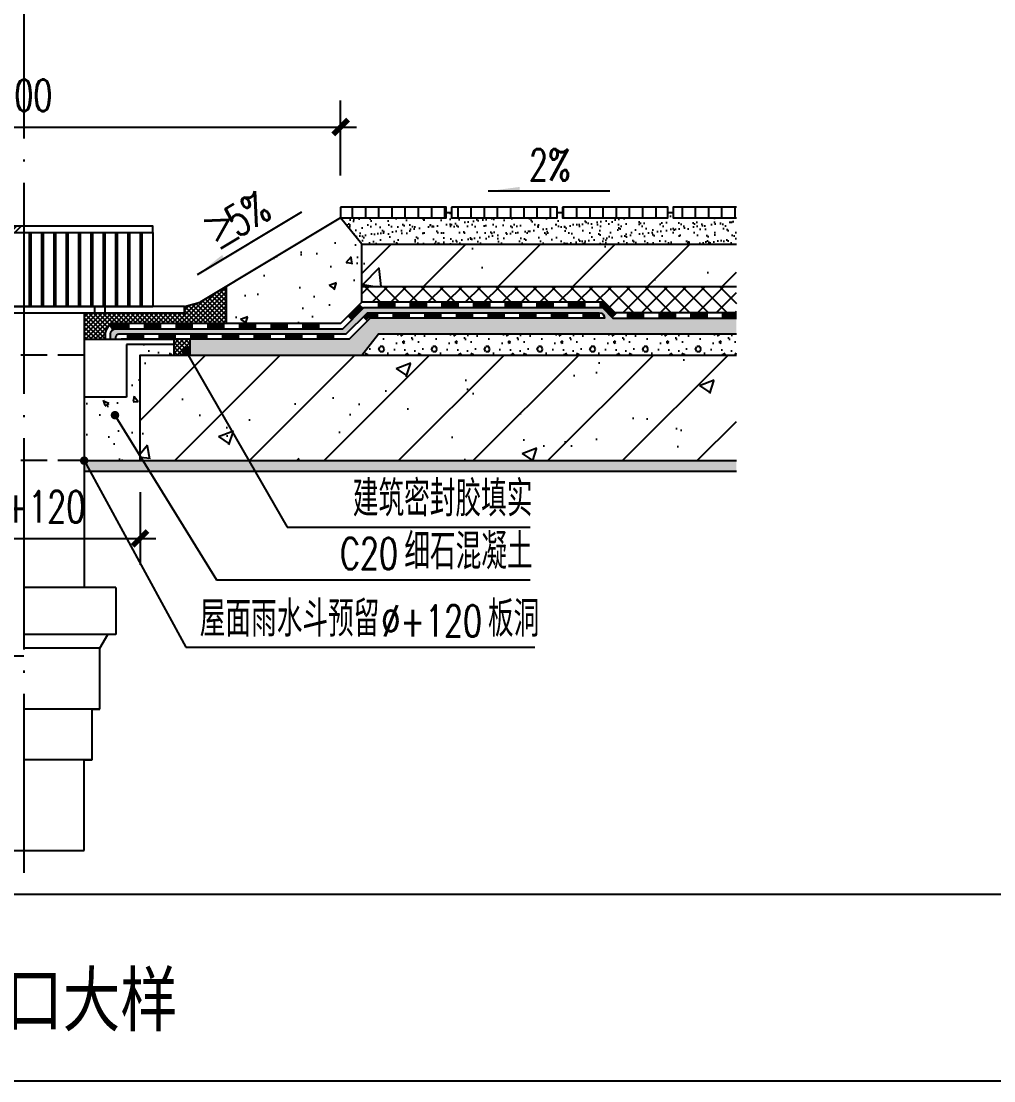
# Model space of a CAD drawing. Extents: x 2265485 to 2764500, y -717688 to -411246.
# Drawn here: x 2715354 to 2717196, y -679739 to -677732 of the extents above; entities that cross this region are included whole.
import ezdxf

# ---------------------------------------------------------------- set-up
doc = ezdxf.new("R2010")
doc.units = 0
doc.header["$LTSCALE"] = 1000
doc.header["$MEASUREMENT"] = 0
for name, pattern in [('ACAD_ISO04W100', [30.5, 24, -3, 0.5, -3]), ('CONTINOUS', [0]), ('DASH', [0.35, 0.25, -0.1]), ('DOTE', [2.4200000000000004, 2, -0.2, 0.02, -0.2])]:
    doc.linetypes.add(name, pattern=pattern)
doc.layers.get('0').update_dxf_attribs({"linetype": 'CONTINUOUS'})
doc.layers.get('Defpoints').update_dxf_attribs({"linetype": 'CONTINUOUS'})
for name, color, linetype in [('00L-构造看线', 214, 'CONTINUOUS'), ('DIM', 3, 'CONTINUOUS'), ('DIM_LEAD', 3, 'CONTINUOUS'), ('DIM_SYMB', 3, 'CONTINUOUS'), ('DOTE', 252, 'DOTE'), ('PUB_TEXT', 7, 'CONTINUOUS'), ('剖-填充-50', 8, 'CONTINOUS'), ('剖-墙', 4, 'CONTINUOUS'), ('剖－中细', 5, 'CONTINUOUS'), ('剖－粗', 2, 'CONTINUOUS'), ('剖－细', 3, 'CONTINUOUS'), ('细线', 8, 'CONTINUOUS')]:
    doc.layers.add(name, color=color, linetype=linetype)
doc.styles.add('-黑体', font='simhei.ttf')
doc.styles.add('_TCH_DIM', font='SIMPLEX', dxfattribs={"bigfont": 'GBCBIG'})
doc.styles.add('DIM_FONT', font='SIMPLEX.shx', dxfattribs={"width": 0.7})
doc.dimstyles.new('DIMN10', dxfattribs={"dimscale": 0.1, "dimtxt": 300, "dimasz": 1, "dimexe": 250, "dimexo": 300, "dimgap": 150, "dimtad": 1, "dimdec": 0, "dimzin": 0, "dimdsep": 46, "dimtxsty": 'DIM_FONT', "dimblk": '_DIMX', "dimblk1": '_DIMX', "dimblk2": '_DIMX', "dimcen": 0.09, "dimclrd": 3, "dimclre": 3, "dimclrt": 7, "dimadec": 0, "dimazin": 0, "dimtfac": 1, "dimtdec": 0, "dimtix": 1, "dimtmove": 2, "dimatfit": 3, "dimldrblk": '_DIMX', "dimfxl": 0, "dimtolj": 1, "dimtzin": 0, "dimarcsym": 0})
pattern_1 = [(45, (-43842.61510032853, -43183.58137626247), (-35.35533905932737, 35.35533905932738), []), (49.99999999999999, (-43842.61510032853, -43183.58137626247), (143.4520365201507, -12.55042699651902), [15, -165]), (355, (-43842.61510032853, -43183.58137626247), (-27.7502667226, 150.4384267400024), [12, -132]), (100.4514, (-43830.66076432852, -43184.62724426246), (115.7018763428043, 137.8879084121907), [12.748038, -140.2284224]), (46.18420000000001, (-43842.61510032853, -43143.58137626247), (213.4482097251289, -33.10380286580362), [22.5, -247.5]), (96.6356, (-43824.82775132853, -43146.34003766248), (186.9325411097407, 194.8235741800883), [19.12205759999999, -210.3425999999999]), (351.1842, (-43842.61510032853, -43143.58137626247), (186.9323890267254, 194.8237201850649), [18, -198]), (21, (-43822.61510032853, -43153.58137626247), (119.3814104236923, -80.52377813306776), [15, -165]), (326.0000000000001, (-43822.61510032853, -43153.58137626247), (48.66306638431634, 145.0300090093706), [12, -132]), (71.4514, (-43812.66665372853, -43160.29169746247), (168.044525716298, 64.50609934199048), [12.748038, -140.2284224]), (37.50000000000001, (-43842.61510032853, -43183.58137626247), (2.431971063458134, 66.5787707662623), [0, -130.4, 0, -134, 0, -132.5]), (7.499999999999999, (-43842.61510032853, -43183.58137626247), (52.61390748842972, 78.88234237647205), [0, -76.39999999999999, 0, -127.4, 0, -50.5]), (327.5, (-43887.21510032853, -43183.58137626247), (106.7644872344818, -4.51097434687596), [0, -50, 0, -156, 0, -207]), (317.5, (-43907.21510032853, -43183.58137626247), (116.6372338684772, 20.02099646646353), [0, -65, 0, -103.6, 0, -147])]
pattern_2 = [(45, (184381.0424529778, -18349.76009889154), (-2.209708691207961, 2.209708691207961), []), (135, (184381.0424529778, -18349.76009889154), (-2.209708691207961, -2.209708691207961), [])]

# ---------------------------------------------------------------- blocks, each defined once
blk = doc.blocks.new('_DIMX')
blk.add_line((-150, 0), (150, 0))
at = {"const_width": 50}
blk.add_lwpolyline([(-70, -70), (70, 70)], dxfattribs=at)
blk = doc.blocks.new('*D39')
at = {"layer": 'Defpoints', "color": 0, "transparency": 16777216}
for p in [(-60.5, 569.1273032406025), (159.5, 569.1273032406025), (159.5, 495.4827287606313)]:
    blk.add_point(p, dxfattribs=at)
at = {"layer": 'DIM', "color": 3, "lineweight": -2, "transparency": 16777216}
for p, q in [((-60.5, 539.1273032406025), (-60.50000000000001, 470.4827287606313)), ((159.5, 539.1273032406025), (159.5, 470.4827287606313)), ((-60.40000000000001, 495.4827287606313), (159.4, 495.4827287606313))]:
    blk.add_line(p, q, dxfattribs=at)
at = {"layer": 'DIM', "color": 3, "lineweight": -2, "transparency": 16777216, "xscale": 0.1, "yscale": 0.1, "zscale": 0.1, "rotation": 180}
blk.add_blockref('_DIMX', (-60.50000000000001, 495.4827287606313), dxfattribs=at)
at = {"layer": 'DIM', "color": 3, "lineweight": -2, "transparency": 16777216, "xscale": 0.1, "yscale": 0.1, "zscale": 0.1}
blk.add_blockref('_DIMX', (159.5, 495.4827287606313), dxfattribs=at)
at = {"layer": 'DIM', "color": 7, "transparency": 16777216, "insert": (49.5, 525.4827287606313), "char_height": 30, "attachment_point": 5, "style": 'DIM_FONT'}
blk.add_mtext('\\A1;DN+120', dxfattribs=at)
blk = doc.blocks.new('*D40')
at = {"layer": 'Defpoints', "color": 0, "transparency": 16777216}
for p in [(349.5, 885.1289690897975), (-250.5, 809.1273032406025), (349.5, 809.1273032406025)]:
    blk.add_point(p, dxfattribs=at)
at = {"layer": 'DIM', "color": 3, "lineweight": -2, "transparency": 16777216}
for p, q in [((-250.5, 839.1273032406025), (-250.5, 910.1289690897975)), ((349.5, 839.1273032406025), (349.5, 910.1289690897975)), ((-250.4, 885.1289690897975), (349.4, 885.1289690897975))]:
    blk.add_line(p, q, dxfattribs=at)
at = {"layer": 'DIM', "color": 3, "lineweight": -2, "transparency": 16777216, "xscale": 0.1, "yscale": 0.1, "zscale": 0.1, "rotation": 180}
blk.add_blockref('_DIMX', (-250.5, 885.1289690897975), dxfattribs=at)
at = {"layer": 'DIM', "color": 3, "lineweight": -2, "transparency": 16777216, "xscale": 0.1, "yscale": 0.1, "zscale": 0.1}
blk.add_blockref('_DIMX', (349.5, 885.1289690897975), dxfattribs=at)
at = {"layer": 'DIM', "color": 7, "transparency": 16777216, "insert": (49.5, 915.1289690897975), "char_height": 30, "attachment_point": 5, "style": 'DIM_FONT'}
blk.add_mtext('\\A1;600', dxfattribs=at)
blk = doc.blocks.new('A$C36CB1935')
at = {"layer": 'DIM_SYMB'}
for points in [[(489.2271100288199, 824.3970671313728), (519.2271100288199, 824.3970671313728), (519.2271100288199, 828.3970671313728)], [(213.5546164770785, 744.9655315534328), (239.2623334464442, 760.4288199560542), (237.2005616594251, 763.8565155519755)]]:
    blk.add_hatch(color=256, dxfattribs=at).paths.add_polyline_path(points)
at = {"layer": '剖-填充-50'}
h = blk.add_hatch(dxfattribs=at)
h.set_pattern_fill('LINE', color=256, scale=100, angle=90, style=0)
h.set_pattern_definition([(90, (4840.745111985714, -1873.342474579942), (12.5, 7.653789711389858e-16), [])])
h.paths.add_polyline_path([(559.5, 799.1273032406025), (559.5, 809.1273032406025), (659.5, 809.1273032406025), (659.5, 799.1273032406025)])
h.paths.add_polyline_path([(454.5, 799.1273032406025), (454.5, 809.1273032406025), (554.5, 809.1273032406025), (554.5, 799.1273032406025)])
h.paths.add_polyline_path([(449.5, 799.1273032406025), (349.5, 799.1273032406025), (349.5, 809.1273032406025), (449.5, 809.1273032406025)])
h.paths.add_polyline_path([(724.3714111170848, 799.1273032406025), (724.3714111170848, 809.1273032405879), (664.5, 809.1273032406025), (664.5, 799.1273032406025)])
h = blk.add_hatch(dxfattribs=at)
h.set_pattern_fill('AR-SAND', color=3, scale=5, style=0)
h.set_pattern_definition([(37.50000000000001, (-6107.703815707355, -37935.63175280392), (-0.4000078239960125, 12.23533093323356), [0, -9.652, 0, -10.795, 0, -10.31875]), (7.499999999999999, (-6107.703815707355, -37935.63175280392), (11.23808207845006, 17.92062751420885), [0, -5.207000000000001, 0, -8.6995, 0, -3.33375]), (327.5, (-6115.514315707347, -37935.63175280392), (19.77480925603645, 0.03592961696364028), [0, -3.175, 0, -11.43, 0, -14.9225]), (317.5, (-6115.514315707347, -37935.63175280392), (19.08891131180743, 5.573233081430404), [0, -1.5875, 0, -7.492999999999999, 0, -8.5725])])
h.paths.add_polyline_path([(724.3714111170848, 774.1273032405879), (724.3714111170848, 799.1273032406025), (664.5, 799.1273032406025), (664.5, 804.1273032406025), (659.5, 804.1273032406025), (659.5, 799.1273032406025), (559.5, 799.1273032406025), (559.5, 804.1273032406025), (554.5, 804.1273032406025), (554.5, 799.1273032406025), (454.5, 799.1273032406025), (454.5, 804.1273032406025), (449.5, 804.1273032406025), (449.5, 799.1273032406025), (349.4999999999709, 799.1273032406025), (369.5000000000291, 774.1273032406025)])
h = blk.add_hatch(dxfattribs=at)
h.set_pattern_fill('混凝土', color=256, scale=10, style=0)
h.set_pattern_definition([(49.99999999999999, (-2502.990314457478, -35349.93818218418), (71.72601826007535, -6.275213498259511), [7.5, -82.5]), (355, (-2502.990314457478, -35349.93818218418), (-13.8751333613, 75.21921337000119), [6, -66]), (100.4514, (-2497.013146457466, -35350.46111618419), (57.85093817140216, 68.94395420609536), [6.37401899999997, -70.11421119999952]), (46.18420000000001, (-2502.990314457478, -35329.93818218418), (106.7241048625644, -16.55190143290181), [11.25, -123.75]), (96.6356, (-2494.096639957468, -35331.31751288418), (93.46627055487033, 97.41178709004417), [9.561028799999937, -105.1712999999995]), (351.1842, (-2502.990314457478, -35329.93818218418), (93.46619451336272, 97.41186009253246), [9, -99]), (21, (-2492.990314457478, -35334.93818218418), (59.69070521184616, -40.26188906653388), [7.5, -82.5]), (326.0000000000001, (-2492.990314457478, -35334.93818218418), (24.33153319215817, 72.5150045046853), [6, -66]), (71.4514, (-2488.016091157479, -35338.29334278419), (84.02226285814899, 32.25304967099524), [6.374019000000001, -70.1142112]), (37.50000000000001, (-2502.990314457478, -35349.93818218418), (1.215985531729067, 33.28938538313115), [0, -65.19999999999999, 0, -67, 0, -66.25]), (7.499999999999999, (-2502.990314457478, -35349.93818218418), (26.30695374421486, 39.44117118823603), [0, -38.2, 0, -63.7, 0, -25.25]), (327.5, (-2525.290314457467, -35349.93818218418), (53.38224361724091, -2.25548717343798), [0, -25, 0, -78, 0, -103.5]), (317.5, (-2535.290314457467, -35349.93818218418), (58.31861693423862, 10.01049823323176), [0, -32.5, 0, -51.8, 0, -73.5])])
h.paths.add_polyline_path([(349.5, 699.1273032406025), (369.5, 719.1273032406025), (369.5, 774.1273032406025), (349.5, 799.1273032406025), (241.5, 734.1648972255649), (241.5, 699.1273032406024)])
h = blk.add_hatch(dxfattribs=at)
h.set_pattern_fill('ANSI32', color=256, style=0)
h.set_pattern_definition([(45, (-1931.240322380327, 86.45293396987836), (-6.735192090801865, 6.735192090801866), []), (45, (-1926.750192380307, 86.45293396987836), (-6.735192090801865, 6.735192090801866), [])])
h.paths.add_polyline_path([(-72.5, 791.127303240617), (-72.5, 785.1273032406025), (49.4999999999709, 785.1273032406025), (49.49999999994179, 791.1273032406025)])
h = blk.add_hatch(dxfattribs=at)
h.set_pattern_fill('钢筋混凝土', color=256, scale=20, style=0)
h.set_pattern_definition(pattern_1)
h.paths.add_polyline_path([(724.3714111170848, 734.1273032405879), (724.3714111170848, 774.127303240617), (369.5, 774.1273032406025), (369.5, 734.1273032406025)])
h = blk.add_hatch(dxfattribs=at)
h.set_pattern_fill('ANSI37', color=256, scale=25, style=0)
h.set_pattern_definition(pattern_2)
edge = h.paths.add_edge_path()
edge.add_line((241.5, 734.1648972255643), (216.4999999999964, 719.1273032406025))
edge.add_line((216.5, 719.1273032406025), (201.5000000000036, 715.1273032406025))
edge.add_line((201.5, 715.1273032406025), (201.5, 709.1273032405952))
edge.add_line((201.5, 709.1273032405879), (106.5, 709.1273032405879))
edge.add_line((106.5, 709.1273032405879), (106.5, 684.1273032405952))
edge.add_line((106.5, 684.1273032406025), (126.5, 684.1273032406025))
edge.add_line((126.5, 684.1273032406025), (126.5, 689.1273032406025))
edge.add_arc((136.5, 689.1273032406025), 9.999999999999774, 90, 180, ccw=False)
edge.add_line((136.5, 699.1273032406025), (241.5, 699.1273032406025))
edge.add_line((241.5, 699.1273032406025), (241.5, 734.1648972255643))
h = blk.add_hatch(dxfattribs=at)
h.set_pattern_fill('ANSI37', color=256, scale=100, style=0)
h.set_pattern_definition([(135, (4840.745111985714, -1873.342474579942), (8.838834764831843, 8.838834764831844), []), (45.00000000000001, (4840.745111985714, -1873.342474579942), (8.838834764831844, -8.838834764831843), [])])
edge = h.paths.add_edge_path()
edge.add_line((724.3714111170848, 709.1273032406025), (724.3714111170857, 734.1273032406025))
edge.add_line((724.3714111170848, 734.1273032406025), (369.4999999999918, 734.1273032406025))
edge.add_line((369.5, 734.1273032406025), (369.5, 719.1273032406025))
edge.add_line((369.5, 719.1273032406025), (595.3578643761575, 719.1273032406025))
edge.add_arc((595.3578643761866, 709.1273032405297), 10.00000000006878, 45.00000000012898, 90.00000000014069, ccw=False)
edge.add_line((602.4289321880788, 716.1983710524655), (606.5710678118048, 712.0562354287395))
edge.add_arc((613.6421356236388, 719.1273032405297), 9.99999999992878, 224.9999999998047, 269.9999999998072)
edge.add_line((613.6421356236096, 709.1273032406025), (724.3714111170921, 709.1273032406025))
h = blk.add_hatch(dxfattribs=at)
h.set_pattern_fill('AR-SAND', color=3, scale=5, style=0)
h.set_pattern_definition([(37.50000000000001, (-42054.96054025193, -65151.51235307576), (-0.4000078239960125, 12.23533093323356), [0, -9.652, 0, -10.795, 0, -10.31875]), (7.499999999999999, (-42054.96054025193, -65151.51235307576), (11.23808207845006, 17.92062751420885), [0, -5.207000000000001, 0, -8.6995, 0, -3.33375]), (327.5, (-42062.77104025193, -65151.51235307576), (19.77480925603645, 0.03592961696364028), [0, -3.175, 0, -11.43, 0, -14.9225]), (317.5, (-42062.77104025193, -65151.51235307576), (19.08891131180743, 5.573233081430404), [0, -1.5875, 0, -7.492999999999999, 0, -8.5725])])
h.paths.add_polyline_path([(377.5277563773561, 704.1273032406025), (357.5277563773561, 684.1273032406025), (206.5, 684.1273032406025), (206.5, 669.1273032406025), (369.5, 669.1273032406025), (385.4773619873449, 689.1273032406025), (724.3714111170848, 689.1273032405879), (724.3714111170848, 704.1273032406025), (607.4289321880788, 704.1273032406025), (597.4289321880788, 714.127303240617), (371.5710678118048, 714.1273032406025), (351.5710678118048, 694.1273032406025), (136.5, 694.1273032406025, 0.4142135623730951), (131.5, 689.1273032406025), (131.5, 684.1273032406025), (136.5, 684.127303240617), (136.5, 686.1273032406025, -0.4142135623730949), (139.5, 689.1273032406025), (354.8518375848653, 689.1273032406025), (374.8518375848653, 709.127303240617), (594.5, 709.1273032406025, -0.414213562373095), (599.5, 704.1273032406025)])
h = blk.add_hatch(dxfattribs=at)
h.set_pattern_fill('ANSI37', color=256, scale=25, style=0)
h.set_pattern_definition(pattern_2)
h.paths.add_polyline_path([(191.5, 684.1273032406025), (191.5, 669.1273032406025), (206.5, 669.1273032406025), (206.5, 684.1273032406025)])
h = blk.add_hatch(dxfattribs=at)
h.set_pattern_fill('AN32C', color=256, scale=50, style=0)
h.set_pattern_definition([(0, (-7312.142681774043, -1505.903613879331), (25, 50), [0, -50]), (0, (-7341.392681774043, -1512.653613879331), (25, 50), [0, -50]), (0, (-7325.142681774043, -1513.153613879331), (25, 50), [0, -50]), (0, (-7307.392681774043, -1498.403613879331), (25, 50), [0, -50]), (0, (-7328.142681774043, -1515.653613879331), (25, 50), [0, -50]), (0, (-7302.392681774043, -1466.903613879331), (25, 50), [0, -50]), (0, (-7317.642681774043, -1470.903613879331), (25, 50), [0, -50]), (0, (-7309.642681774043, -1477.153613879331), (25, 50), [0, -50]), (0, (-7350.392681774043, -1478.153613879331), (25, 50), [0, -50]), (0, (-7325.892681774043, -1480.403613879331), (25, 50), [0, -50]), (0, (-7335.392681774043, -1493.153613879331), (25, 50), [0, -50]), (0, (-7334.892681774043, -1511.903613879331), (25, 50), [0, -50]), (0, (-7316.142681774043, -1513.903613879331), (25, 50), [0, -50]), (0, (-7302.392681774043, -1491.903613879331), (25, 50), [0, -50]), (0, (-7349.142681774043, -1499.653613879331), (25, 50), [0, -50]), (0, (-7344.892681774043, -1491.153613879331), (25, 50), [0, -50]), (0, (-7325.392681774043, -1494.653613879331), (25, 50), [0, -50]), (0, (-7332.392681774043, -1501.903613879331), (25, 50), [0, -50]), (0, (-7336.392681774043, -1485.403613879331), (25, 50), [0, -50]), (0, (-7330.142681774043, -1466.653613879331), (25, 50), [0, -50]), (0, (-7347.142681774043, -1510.153613879331), (25, 50), [0, -50]), (0, (-7319.642681774043, -1476.903613879331), (25, 50), [0, -50]), (0, (-7342.892681774043, -1476.153613879331), (25, 50), [0, -50]), (0, (-7346.892681774043, -1469.653613879331), (25, 50), [0, -50]), (130.601294, (-7305.464110274042, -1482.558375879322), (-124.9999988361792, 150.0000009088995), [2.1951295, -919.7592999999999]), (18.4349488, (-7309.035538774042, -1481.605994879341), (125.0000000133475, 49.99999978921574), [2.25877, -313.968995]), (90, (-7309.035538774042, -1483.74885187934), (25.00000000000001, 50), [2.142857, -97.85714]), (161.565051, (-7306.892681774043, -1484.463137879342), (-125.0000011037256, 49.99999643081482), [2.25877, -313.968995]), (53.1301023, (-7306.892681774043, -1484.463137879342), (25.00000004726002, 49.99999997637), [2.3809525, -247.619045]), (135, (-7304.987919774023, -1509.939323879327), (-25.00000314002973, 49.99999673411791), [2.020305, -139.40105]), (45, (-7307.845062774024, -1509.939323879327), (24.99999995804921, 49.99999991609842), [2.020305, -139.40105]), (135, (-7306.416491274023, -1511.367898879354), (-25.00000314002973, 49.99999673411791), [2.020305, -139.40105]), (45, (-7306.416491274023, -1511.367898879354), (24.99999995804921, 49.99999991609842), [2.020305, -139.40105]), (116.565051, (-7329.035536774027, -1476.367899379329), (-3.715862961772842e-06, 99.99999787574484), [2.661985499999949, -53.23970999999917]), (180, (-7330.226011774037, -1473.986947379322), (-24.99999999999999, 50), [2.857143, -47.142855]), (63.43494880000001, (-7334.273631774005, -1476.367899379329), (4.000644815427279e-08, 99.99999988820602), [2.6619855, -53.23971]), (116.565051, (-7333.083156774053, -1478.74885187934), (-3.715862961772842e-06, 99.99999787574484), [2.661985499999949, -53.23970999999917]), (0, (-7333.083156774053, -1478.74885187934), (25, 50), [2.857143, -47.142855]), (63.43494880000001, (-7330.226011774037, -1478.74885187934), (4.000644815427279e-08, 99.99999988820602), [2.6619855, -53.23971]), (107.102728, (-7310.226015274005, -1493.27265887933), (-74.9999973042546, 250.000000960883), [3.2384455, -1356.9086]), (143.972626, (-7311.178396274045, -1490.17742337934), (-474.9999946521209, 350.0000000940042), [3.2384455, -676.83505]), (180, (-7313.797443774005, -1488.27266137932), (-24.99999999999999, 50), [3.095238, -46.90476]), (36.02737329999999, (-7319.511729274003, -1490.17742337934), (474.9999971636625, 349.9999967169926), [3.2384455, -676.83505]), (71.5650511, (-7320.464110274042, -1493.034563879322), (75.00000049043662, 249.9999998857936), [3.011693, -313.2160700000001]), (107.102728, (-7319.511729274003, -1496.129803879317), (-74.9999973042546, 250.000000960883), [3.2384455, -1356.9086]), (143.972626, (-7316.892681774043, -1498.034563879322), (-474.9999946521209, 350.0000000940042), [3.2384455, -676.83505]), (0, (-7316.892681774043, -1498.034563879322), (25, 50), [3.095238, -46.90476]), (36.02737329999999, (-7313.797443774005, -1498.034563879322), (474.9999971636625, 349.9999967169926), [3.2384455, -676.83505]), (71.5650511, (-7311.178396274045, -1496.129803879317), (75.00000049043662, 249.9999998857936), [3.011693, -313.2160700000001]), (150.255118, (-7309.749824774044, -1469.939328379332), (-75.00000017751134, 49.99999938041829), [1.919585, -401.1933]), (90, (-7311.416491274023, -1470.891708879339), (25.00000000000001, 50), [1.904762, -98.09523499999999]), (29.7448813, (-7311.416491274023, -1470.891708879339), (75.0000000441682, 49.9999997664851), [1.919585, -401.1933]), (116.565051, (-7321.416491274023, -1505.415518879323), (-3.715862961772842e-06, 99.99999787574484), [2.661985499999949, -53.23970999999917]), (168.690067, (-7322.606967274041, -1503.034563879322), (-225.0000004120701, 49.99999879437144), [2.4281045, -507.4738]), (41.18592510000001, (-7326.892681774043, -1504.225038879333), (624.9999980946632, 549.9999968369631), [2.530987, -1060.48355]), (90, (-7326.892681774043, -1506.605993879333), (25.00000000000001, 50), [2.3809525, -97.61904499999999]), (138.814074, (-7324.987919774023, -1508.27265887933), (-624.9999907722929, 550.0000051492865), [2.530987, -1060.48355]), (16.6992442, (-7324.987919774023, -1508.27265887933), (824.999998582164, 249.9999988182449), [2.4857875, -1041.54485]), (60.9453959, (-7322.606967274041, -1507.558373879336), (25.00000009553728, 49.99999984911116), [2.4513405, -1027.11165]), (109.983106, (-7342.368871774001, -1484.463137879342), (-125.0000006701777, 349.9999996219646), [2.786833499999999, -1167.68315]), (155.556045, (-7343.321251774032, -1481.84408987932), (-325.0000015422936, 149.9999970215148), [2.8769155, -1205.42765]), (24.4439547, (-7348.559346774011, -1481.84408987932), (325.0000004655786, 149.9999994164677), [2.8769155, -1205.42765]), (70.01689340000001, (-7349.511726774042, -1484.463137879342), (125.0000005761954, 349.9999996799399), [2.7868335, -1167.68315]), (109.983106, (-7348.559346774011, -1487.082185379331), (-125.0000006701777, 349.9999996219646), [2.786833499999999, -1167.68315]), (160.016893, (-7345.940296774032, -1488.034566379341), (-125.0000006216819, 49.99999792157298), [2.7868335, -582.44815]), (19.9831065, (-7345.940296774032, -1488.034566379341), (124.9999998619136, 50.00000012001911), [2.7868335, -582.44815]), (70.01689340000001, (-7343.321251774032, -1487.082185379331), (125.0000005761954, 349.9999996799399), [2.7868335, -1167.68315]), (122.005383, (-7323.797443774005, -1488.986947379322), (-25.00000344345565, 49.99999758889857), [2.246186, -469.45287]), (18.4349488, (-7327.130776774022, -1487.79647087933), (125.0000000133475, 49.99999978921574), [2.25877, -313.968995]), (90, (-7327.130776774022, -1489.939328379332), (25.00000000000001, 50), [2.142857, -97.85714]), (161.565051, (-7324.987919774023, -1490.653613879331), (-125.0000011037256, 49.99999643081482), [2.25877, -313.968995]), (54.46232220000002, (-7324.987919774023, -1490.653613879331), (174.9999998917478, 249.9999998289388), [2.0481725, -858.18435]), (116.565051, (-7338.321251774032, -1501.129803879317), (-3.715862961772842e-06, 99.99999787574484), [2.661985499999949, -53.23970999999917]), (180, (-7339.511726774042, -1498.748848879317), (-24.99999999999999, 50), [2.6190475, -47.38095000000001]), (59.0362434, (-7343.559346774011, -1501.129803879317), (25.00000008137763, 49.9999997573148), [2.776644, -580.3185]), (120.963756, (-7342.130776774022, -1503.510753879338), (-25.00000341649703, 49.99999770388332), [2.776644, -580.3185]), (0, (-7342.130776774022, -1503.510753879338), (25, 50), [2.6190475, -47.38095000000001]), (63.43494880000001, (-7339.511726774042, -1503.510753879338), (4.000644815427279e-08, 99.99999988820602), [2.6619855, -53.23971])])
h.paths.add_polyline_path([(724.3714111170848, 669.1273032406025), (724.3714111170848, 689.1273032405879), (385.4773619873449, 689.1273032406025), (369.5, 669.1273032406025)])
h = blk.add_hatch(dxfattribs=at)
h.set_pattern_fill('AN33C', color=256, scale=80, style=0)
h.set_pattern_definition([(130, (7475.892681773985, -1490.653613879331), (-57.38081460806028, -5.020170798607611), [6, -66]), (185, (7475.892681773985, -1490.653613879331), (11.10010668904, 60.17537069600095), [4.8, -52.8]), (79.54860000000001, (7471.110947373905, -1491.071961079331), (-46.28075053712173, 55.15516336487629), [5.0992152, -56.09136896]), (133.8158, (7475.892681773985, -1474.653613879331), (-85.37928389005154, -13.24152114632144), [9, -99]), (83.3644, (7468.777742173988, -1475.757078439332), (-74.77301644389627, 77.92942967203535), [7.648823039999897, -84.13703999999834]), (188.8158, (7475.892681773985, -1474.653613879331), (-74.77295561069019, 77.92948807402597), [7.199999999999896, -79.19999999999835]), (159, (7467.892681773985, -1478.653613879331), (-47.75256416947693, -32.2095112532271), [6, -66]), (214, (7467.892681773985, -1478.653613879331), (-19.46522655372654, 58.01200360374824), [4.8, -52.8]), (108.5486, (7463.913303133915, -1481.337742359334), (-67.2178102865192, 25.80243973679618), [5.099215199999897, -56.09136895999917]), (142.5, (7475.892681773985, -1490.653613879331), (-0.9727884253832508, 26.63150830650491), [0, -52.16, 0, -53.6, 0, -53]), (172.5, (7475.892681773985, -1490.653613879331), (-21.04556299537189, 31.55293695058882), [0, -30.56, 0, -50.96, 0, -20.2]), (212.5, (7493.732681773952, -1490.653613879331), (-42.70579489379272, -1.80438973875038), [0, -19.99999999999959, 0, -62.39999999999918, 0, -82.79999999999835]), (222.5, (7501.732681773952, -1490.653613879331), (-46.65489354739088, 8.008398586585413), [0, -26, 0, -41.44, 0, -58.8])])
h.paths.add_polyline_path([(106.5, 629.1273032406025), (146.5, 629.1273032406025), (146.5, 679.1273032406025), (191.5, 679.1273032406025), (191.5, 669.1273032406025), (159.5, 669.1273032406025), (159.5, 569.1273032406025), (106.5, 569.1273032406025)])
h = blk.add_hatch(dxfattribs=at)
h.set_pattern_fill('钢筋混凝土', color=256, scale=20, style=0)
h.set_pattern_definition(pattern_1)
h.paths.add_polyline_path([(227.3283205158368, 669.1273032406025), (159.5, 669.1273032406025), (159.5, 581.7872337726585), (166.8060779644002, 569.1273032405879), (285.038573711121, 569.1273032406025)])
h.paths.add_polyline_path([(166.8060779644002, 569.127303240617), (159.5, 581.7872337726585), (159.5, 569.1273032405879)], flags=17)
h.paths.add_polyline_path([(724.3714111170848, 569.127303240617), (724.3714111170848, 669.1273032406025), (227.3283205158368, 669.1273032406025), (285.0385737111355, 569.1273032406025)])
h = blk.add_hatch(dxfattribs=at)
h.set_pattern_fill('AR-SAND', color=3, scale=5, style=0)
h.set_pattern_definition([(37.50000000000001, (-6561.623322928062, -35372.17172899656), (-0.4000078239960125, 12.23533093323356), [0, -9.652, 0, -10.795, 0, -10.31875]), (7.499999999999999, (-6561.623322928062, -35372.17172899656), (11.23808207845006, 17.92062751420885), [0, -5.207000000000001, 0, -8.6995, 0, -3.33375]), (327.5, (-6569.433822928055, -35372.17172899656), (19.77480925603645, 0.03592961696364028), [0, -3.175, 0, -11.43, 0, -14.9225]), (317.5, (-6569.433822928055, -35372.17172899656), (19.08891131180743, 5.573233081430404), [0, -1.5875, 0, -7.492999999999999, 0, -8.5725])])
h.paths.add_polyline_path([(172.5771032839257, 559.1273032406025), (166.8060779644002, 569.1273032406025), (159.5, 569.1273032406025), (106.5, 569.1273032406025), (106.5, 559.1273032406025)])
h.paths.add_polyline_path([(290.8095990306756, 559.1273032406025), (285.0385737111501, 569.1273032405879), (166.8060779644002, 569.1273032405879), (172.5771032839257, 559.1273032405879)])
h.paths.add_polyline_path([(724.3714111170848, 559.1273032405879), (724.3714111170848, 569.1273032405879), (285.0385737111355, 569.1273032406025), (290.8095990306756, 559.1273032406025)])
at = {"layer": 'DIM_LEAD'}
for p, q in [((202.7462565336318, 672.9648974499578), (298.9509279439226, 506.2619875099626)), ((135.7362660319195, 612.196909562801), (231.9409374422248, 456.2619875099626)), ((106.5, 569.1273032406025), (202.7046714102908, 392.4243933006073)), ((298.9509279439226, 506.2619875099626), (528.9504554459127, 506.2619875099626)), ((231.9409374422248, 456.2619875099626), (528.9504554459127, 456.2619875099626)), ((202.7046714102908, 392.4243933006073), (533.3568557368126, 392.4243933006073))]:
    blk.add_line(p, q, dxfattribs=at)
at = {"layer": 'DIM_LEAD', "const_width": 4}
for points in [[(201.7465784055239, 674.6971340504824, 1), (203.7459346617397, 671.2326608494332, 1)], [(134.6861343362543, 613.8990327727224, 1), (136.7863977275993, 610.4947863528796, 1)], [(105.543665355246, 570.8838407572039, 1), (107.456334644754, 567.3707657240011, 1)]]:
    blk.add_lwpolyline(points, format="xyb", close=True, dxfattribs=at)
at = {"layer": 'DIM_SYMB'}
for points in [[(604.5050350622041, 824.3970671313728), (489.2271100288199, 824.3970671313728)], [(312.3390254628903, 804.3847249283572), (213.5546164770785, 744.9655315534328)]]:
    blk.add_lwpolyline(points, dxfattribs=at)
at = {"layer": 'DOTE', "color": 1, "ltscale": 0.1}
blk.add_line((49.5, 1800.317715190758), (49.5, 178.7776298813988), dxfattribs=at)
at = {"layer": '剖-填充-50'}
for p, q in [((54.74053938908037, 715.1273032406025), (54.74053938908037, 785.1273032406025)), ((56.24053938908037, 715.1273032406025), (56.24053938908037, 785.1273032406025)), ((66.43040454181028, 715.1273032406025), (66.43040454181028, 785.1273032406025)), ((67.93040454181028, 715.1273032406025), (67.93040454181028, 785.1273032406025)), ((78.12026969454018, 715.1273032406025), (78.12026969454018, 785.1273032406025)), ((79.62026969454018, 715.1273032406025), (79.62026969454018, 785.1273032406025)), ((89.81013484727009, 715.1273032406025), (89.81013484727009, 785.1273032406025)), ((91.31013484727009, 715.1273032406025), (91.31013484727009, 785.1273032406025)), ((101.5, 715.1273032406025), (101.5, 785.1273032406025)), ((103, 715.1273032406025), (103, 785.1273032406025)), ((113.1898651527299, 715.1273032406025), (113.1898651527299, 785.1273032406025)), ((114.6898651527299, 715.1273032406025), (114.6898651527299, 785.1273032406025)), ((124.8797303054598, 715.1273032406025), (124.8797303054598, 785.1273032406025)), ((126.3797303054598, 715.1273032406025), (126.3797303054598, 785.1273032406025)), ((136.5695954581606, 715.1273032406025), (136.5695954581606, 785.1273032406025)), ((138.0695954581606, 715.1273032406025), (138.0695954581606, 785.1273032406025)), ((148.2594606108905, 715.1273032406025), (148.2594606108905, 785.1273032406025)), ((149.7594606108905, 715.1273032406025), (149.7594606108905, 785.1273032406025)), ((159.9493257636204, 715.1273032406025), (159.9493257636204, 785.1273032406025)), ((161.4493257636204, 715.1273032406025), (161.4493257636204, 785.1273032406025)), ((357.45769680175, 705.3172330894013), (368.0642985195154, 715.9238348071958)), ((358.3415802782401, 704.4333496129111), (368.9481819960056, 715.0399513307057)), ((359.2254637547303, 703.549466136421), (369.8320654724957, 714.1560678542155)), ((367.1804150430253, 716.807718283686), (370.7159489489859, 713.2721843777545)), ((385.361747118528, 719.1273032406025), (385.361747118528, 714.1273032406025)), ((385.361747118528, 717.8773032406025), (400.361747118528, 717.8773032406025)), ((385.361747118528, 716.6273032406025), (400.361747118528, 716.6273032406025)), ((385.361747118528, 715.3773032406025), (400.361747118528, 715.3773032406025)), ((400.361747118528, 719.1273032406025), (400.361747118528, 714.1273032406025)), ((415.361747118528, 719.1273032406025), (415.361747118528, 714.1273032406025)), ((415.361747118528, 717.8773032406025), (430.361747118528, 717.8773032406025)), ((415.361747118528, 716.6273032406025), (430.361747118528, 716.6273032406025)), ((415.361747118528, 715.3773032406025), (430.361747118528, 715.3773032406025)), ((430.361747118528, 719.1273032406025), (430.361747118528, 714.1273032406025)), ((445.361747118528, 719.1273032406025), (445.361747118528, 714.1273032406025)), ((445.361747118528, 717.8773032406025), (460.361747118528, 717.8773032406025)), ((445.361747118528, 716.6273032406025), (460.361747118528, 716.6273032406025)), ((445.361747118528, 715.3773032406025), (460.361747118528, 715.3773032406025)), ((460.361747118528, 719.1273032406025), (460.361747118528, 714.1273032406025)), ((475.361747118528, 719.1273032406025), (475.361747118528, 714.1273032406025)), ((475.361747118528, 717.8773032406025), (490.361747118528, 717.8773032406025)), ((475.361747118528, 716.6273032406025), (490.361747118528, 716.6273032406025)), ((475.361747118528, 715.3773032406025), (490.361747118528, 715.3773032406025)), ((490.361747118528, 719.1273032406025), (490.361747118528, 714.1273032406025)), ((505.361747118528, 719.1273032406025), (505.361747118528, 714.1273032406025)), ((505.361747118528, 717.8773032406025), (520.361747118528, 717.8773032406025)), ((505.361747118528, 716.6273032406025), (520.361747118528, 716.6273032406025)), ((505.361747118528, 715.3773032406025), (520.361747118528, 715.3773032406025)), ((520.361747118528, 719.1273032406025), (520.361747118528, 714.1273032406025)), ((535.361747118528, 719.1273032406025), (535.361747118528, 714.1273032406025)), ((535.361747118528, 717.8773032406025), (550.361747118528, 717.8773032406025)), ((535.361747118528, 716.6273032406025), (550.361747118528, 716.6273032406025)), ((535.361747118528, 715.3773032406025), (550.361747118528, 715.3773032406025)), ((550.361747118528, 719.1273032406025), (550.361747118528, 714.1273032406025)), ((565.361747118528, 719.1273032406025), (565.361747118528, 714.1273032406025)), ((565.361747118528, 717.8773032406025), (580.361747118528, 717.8773032406025)), ((565.361747118528, 716.6273032406025), (580.361747118528, 716.6273032406025)), ((565.361747118528, 715.3773032406025), (580.361747118528, 715.3773032406025)), ((580.361747118528, 719.1273032406025), (580.361747118528, 714.1273032406025)), ((595.361747118528, 719.1273032406025), (595.361747118528, 714.1273032406025)), ((595.361747118528, 717.8773032406025), (598.9822330203606, 717.8773032406025)), ((595.361747118528, 716.6273032406025), (598.4644660678459, 716.6273032406025)), ((595.361747118528, 715.3773032406025), (597.9466990557266, 715.3773032406025)), ((597.9466990557266, 715.3773032406025), (607.4576967996545, 705.8663055778743)), ((598.4644660678459, 716.6273032406025), (608.3415802780073, 706.7501890562853)), ((598.9822330203606, 717.8773032406025), (609.2254637549631, 707.6340725332411)), ((356.5738133252598, 706.2011165658914), (360.1093472312205, 702.6655826599599)), ((374.9054763329914, 701.505023196296), (371.0675169366878, 705.3429825925414)), ((375.3696044868557, 707.8773031896417), (371.9514004131779, 704.4590991160512)), ((375.8873714397196, 706.6273031896417), (372.8352838896681, 703.5752156395611)), ((376.4051384379854, 705.3773032348981), (373.7191673661582, 702.6913321630709)), ((384.5, 707.8773032406025), (375.3696044683456, 707.8773032406025)), ((384.5, 706.6273032406025), (375.8873714804649, 706.6273032406025)), ((384.5, 705.3773032406025), (376.4051384329796, 705.3773032406025)), ((384.5, 704.1273032406025), (384.5, 709.1273032406025)), ((399.5, 704.1273032406025), (399.5, 709.1273032406025)), ((414.5, 707.8773032406025), (399.5, 707.8773032406025)), ((414.5, 706.6273032406025), (399.5, 706.6273032406025)), ((414.5, 705.3773032406025), (399.5, 705.3773032406025)), ((414.5, 704.1273032406025), (414.5, 709.1273032406025)), ((429.5, 704.1273032406025), (429.5, 709.1273032406025)), ((444.5, 707.8773032406025), (429.5, 707.8773032406025)), ((444.5, 706.6273032406025), (429.5, 706.6273032406025)), ((444.5, 705.3773032406025), (429.5, 705.3773032406025)), ((444.5, 704.1273032406025), (444.5, 709.1273032406025)), ((459.5, 704.1273032406025), (459.5, 709.1273032406025)), ((474.5, 707.8773032406025), (459.5, 707.8773032406025)), ((474.5, 706.6273032406025), (459.5, 706.6273032406025)), ((474.5, 705.3773032406025), (459.5, 705.3773032406025)), ((474.5, 704.1273032406025), (474.5, 709.1273032406025)), ((489.5, 704.1273032406025), (489.5, 709.1273032406025)), ((504.5, 707.8773032406025), (489.5, 707.8773032406025)), ((504.5, 706.6273032406025), (489.5, 706.6273032406025)), ((504.5, 705.3773032406025), (489.5, 705.3773032406025)), ((504.5, 704.1273032406025), (504.5, 709.1273032406025)), ((519.5, 704.1273032406025), (519.5, 709.1273032406025)), ((534.5, 707.8773032406025), (519.5, 707.8773032406025)), ((534.5, 706.6273032406025), (519.5, 706.6273032406025)), ((534.5, 705.3773032406025), (519.5, 705.3773032406025)), ((534.5, 704.1273032406025), (534.5, 709.1273032406025)), ((549.5, 704.1273032406025), (549.5, 709.1273032406025)), ((564.5, 707.8773032406025), (549.5, 707.8773032406025)), ((564.5, 706.6273032406025), (549.5, 706.6273032406025)), ((564.5, 705.3773032406025), (549.5, 705.3773032406025)), ((564.5, 704.1273032406025), (564.5, 709.1273032406025)), ((579.5, 704.1273032406025), (579.5, 709.1273032406025)), ((594.5, 707.8773032406025), (579.5, 707.8773032406025)), ((594.5, 706.6273032406025), (579.5, 706.6273032406025)), ((594.5, 705.3773032406025), (579.5, 705.3773032406025)), ((594.5, 704.1273032406025), (594.5, 709.1273032406025)), ((610.7186944624409, 709.1273032406025), (606.5738133252598, 704.9824221034796)), ((621.2196114948019, 709.1273032406025), (621.2196114948019, 704.1273032406025)), ((621.2196114948019, 707.8773032406025), (636.2196114948019, 707.8773032406025)), ((621.2196114948019, 706.6273032406025), (636.2196114948019, 706.6273032406025)), ((621.2196114948019, 705.3773032406025), (636.2196114948019, 705.3773032406025)), ((636.2196114948019, 709.1273032406025), (636.2196114948019, 704.1273032406025)), ((651.2196114948019, 709.1273032406025), (651.2196114948019, 704.1273032406025)), ((651.2196114948019, 707.8773032406025), (666.2196114948019, 707.8773032406025)), ((651.2196114948019, 706.6273032406025), (666.2196114948019, 706.6273032406025)), ((651.2196114948019, 705.3773032406025), (666.2196114948019, 705.3773032406025)), ((666.2196114948019, 709.1273032406025), (666.2196114948019, 704.1273032406025)), ((681.2196114948019, 709.1273032406025), (681.2196114948019, 704.1273032406025)), ((681.2196114948019, 707.8773032406025), (696.2196114948019, 707.8773032406025)), ((681.2196114948019, 706.6273032406025), (696.2196114948019, 706.6273032406025)), ((681.2196114948019, 705.3773032406025), (696.2196114948019, 705.3773032406025)), ((696.2196114948019, 709.1273032406025), (696.2196114948019, 704.1273032406025)), ((711.2196114948019, 709.1273032406025), (711.2196114948019, 704.1273032406025)), ((711.2196114948019, 707.8773032406025), (724.3714111170848, 707.8773032406025)), ((711.2196114948019, 706.6273032406025), (724.3714111170848, 706.6273032406025)), ((711.2196114948019, 705.3773032406025), (724.3714111170848, 705.3773032406025)), ((131.0969769412186, 697.5420130886923), (133.7984884706093, 693.3346581646329)), ((136.5, 697.8773032406025), (148.6460183659801, 697.8773032406025)), ((136.5, 696.6273032406025), (148.6460183659801, 696.6273032406025)), ((136.5, 695.3773032406025), (148.6460183659801, 695.3773032406025)), ((148.6460183659801, 699.1273032406025), (148.6460183659801, 694.1273032406025)), ((163.6460183659801, 699.1273032406025), (163.6460183659801, 694.1273032406025)), ((163.6460183659801, 697.8773032406025), (178.6460183659801, 697.8773032406025)), ((163.6460183659801, 696.6273032406025), (178.6460183659801, 696.6273032406025)), ((163.6460183659801, 695.3773032406025), (178.6460183659801, 695.3773032406025)), ((178.6460183659801, 699.1273032406025), (178.6460183659801, 694.1273032406025)), ((193.6460183659801, 699.1273032406025), (193.6460183659801, 694.1273032406025)), ((193.6460183659801, 697.8773032406025), (208.6460183659801, 697.8773032406025)), ((193.6460183659801, 696.6273032406025), (208.6460183659801, 696.6273032406025)), ((193.6460183659801, 695.3773032406025), (208.6460183659801, 695.3773032406025)), ((208.6460183659801, 699.1273032406025), (208.6460183659801, 694.1273032406025)), ((223.6460183659801, 699.1273032406025), (223.6460183659801, 694.1273032406025)), ((223.6460183659801, 697.8773032406025), (238.6460183659801, 697.8773032406025)), ((223.6460183659801, 696.6273032406025), (238.6460183659801, 696.6273032406025)), ((223.6460183659801, 695.3773032406025), (238.6460183659801, 695.3773032406025)), ((238.6460183659801, 699.1273032406025), (238.6460183659801, 694.1273032406025)), ((253.6460183659801, 699.1273032406025), (253.6460183659801, 694.1273032406025)), ((253.6460183659801, 697.8773032406025), (268.6460183659801, 697.8773032406025)), ((253.6460183659801, 696.6273032406025), (268.6460183659801, 696.6273032406025)), ((253.6460183659801, 695.3773032406025), (268.6460183659801, 695.3773032406025)), ((268.6460183659801, 699.1273032406025), (268.6460183659801, 694.1273032406025)), ((283.6460183659801, 699.1273032406025), (283.6460183659801, 694.1273032406025)), ((283.6460183659801, 697.8773032406025), (298.6460183659801, 697.8773032406025)), ((283.6460183659801, 696.6273032406025), (298.6460183659801, 696.6273032406025)), ((283.6460183659801, 695.3773032406025), (298.6460183659801, 695.3773032406025)), ((298.6460183659801, 699.1273032406025), (298.6460183659801, 694.1273032406025)), ((313.6460183659801, 699.1273032406025), (313.6460183659801, 694.1273032406025)), ((313.6460183659801, 697.8773032406025), (328.6460183659801, 697.8773032406025)), ((313.6460183659801, 696.6273032406025), (328.6460183659801, 696.6273032406025)), ((313.6460183659801, 695.3773032406025), (328.6460183659801, 695.3773032406025)), ((328.6460183659801, 699.1273032406025), (328.6460183659801, 694.1273032406025)), ((147.7842712474521, 684.1273032406025), (147.7842712474521, 689.1273032406025)), ((162.7842712474521, 687.8773032406025), (147.7842712474521, 687.8773032406025)), ((162.7842712474521, 686.6273032406025), (147.7842712474521, 686.6273032406025)), ((162.7842712474521, 685.3773032406025), (147.7842712474521, 685.3773032406025)), ((162.7842712474521, 684.1273032406025), (162.7842712474521, 689.1273032406025)), ((177.7842712474521, 684.1273032406025), (177.7842712474521, 689.1273032406025)), ((192.7842712474521, 687.8773032406025), (177.7842712474521, 687.8773032406025)), ((192.7842712474521, 686.6273032406025), (177.7842712474521, 686.6273032406025)), ((192.7842712474521, 685.3773032406025), (177.7842712474521, 685.3773032406025)), ((192.7842712474521, 684.1273032406025), (192.7842712474521, 689.1273032406025)), ((207.7842712474521, 684.1273032406025), (207.7842712474521, 689.1273032406025)), ((222.7842712474521, 687.8773032406025), (207.7842712474521, 687.8773032406025)), ((222.7842712474521, 686.6273032406025), (207.7842712474521, 686.6273032406025)), ((222.7842712474521, 685.3773032406025), (207.7842712474521, 685.3773032406025)), ((222.7842712474521, 684.1273032406025), (222.7842712474521, 689.1273032406025)), ((237.7842712474521, 684.1273032406025), (237.7842712474521, 689.1273032406025)), ((252.7842712474521, 687.8773032406025), (237.7842712474521, 687.8773032406025)), ((252.7842712474521, 686.6273032406025), (237.7842712474521, 686.6273032406025)), ((252.7842712474521, 685.3773032406025), (237.7842712474521, 685.3773032406025)), ((252.7842712474521, 684.1273032406025), (252.7842712474521, 689.1273032406025)), ((267.7842712474521, 684.1273032406025), (267.7842712474521, 689.1273032406025)), ((282.7842712474521, 687.8773032406025), (267.7842712474521, 687.8773032406025)), ((282.7842712474521, 686.6273032406025), (267.7842712474521, 686.6273032406025)), ((282.7842712474521, 685.3773032406025), (267.7842712474521, 685.3773032406025)), ((282.7842712474521, 684.1273032406025), (282.7842712474521, 689.1273032406025)), ((297.7842712474521, 684.1273032406025), (297.7842712474521, 689.1273032406025)), ((312.7842712474521, 687.8773032406025), (297.7842712474521, 687.8773032406025)), ((312.7842712474521, 686.6273032406025), (297.7842712474521, 686.6273032406025)), ((312.7842712474521, 685.3773032406025), (297.7842712474521, 685.3773032406025)), ((312.7842712474521, 684.1273032406025), (312.7842712474521, 689.1273032406025)), ((327.7842712474521, 684.1273032406025), (327.7842712474521, 689.1273032406025)), ((342.7842712474521, 687.8773032406025), (327.7842712474521, 687.8773032406025)), ((342.7842712474521, 686.6273032406025), (327.7842712474521, 686.6273032406025)), ((342.7842712474521, 685.3773032406025), (327.7842712474521, 685.3773032406025)), ((342.7842712474521, 684.1273032406025), (342.7842712474521, 689.1273032406025))]:
    blk.add_line(p, q, dxfattribs=at)
blk.add_lwpolyline([(106.5, 559.1273032406025), (724.3714111170848, 559.1273032406025)], dxfattribs=at)
for centre, radius in [((136.5, 689.1273032406025), 8.749999999998389), ((136.5, 689.1273032405734), 7.500000000023074), ((136.5, 689.1273032406025), 6.250000000001733)]:
    blk.add_arc(centre, radius, 90, 122.7042204844904, dxfattribs=at)
at = {"layer": '剖-墙'}
for points in [[(106.5, 569.1273032406025), (159.5, 569.1273032406025), (159.5, 669.1273032406025), (724.3714111170848, 669.1273032406025)], [(159.5, 569.1273032406025), (724.3714111170848, 569.1273032406025)]]:
    blk.add_lwpolyline(points, dxfattribs=at)
at = {"layer": '剖－中细'}
for p, q in [((116.5, 709.1273032406025), (116.5, 715.1273032406025)), ((126.5, 709.1273032406025), (126.5, 715.1273032406025))]:
    blk.add_line(p, q, dxfattribs=at)
for points in [[(349.5, 809.1273032406025), (349.5, 799.1273032406025), (449.5, 799.1273032406025), (449.5, 809.1273032406025)], [(454.5, 809.1273032406025), (454.5, 799.1273032406025), (554.5, 799.1273032406025), (554.5, 809.1273032406025)], [(559.5, 809.1273032406025), (559.5, 799.1273032406025), (659.5, 799.1273032406025), (659.5, 809.1273032406025)]]:
    blk.add_lwpolyline(points, close=True, dxfattribs=at)
for points in [[(449.5, 804.1273032406025), (454.5, 804.1273032406025)], [(554.5, 804.1273032406025), (559.5, 804.1273032406025)], [(659.5, 804.1273032406025), (664.5, 804.1273032406025)], [(724.3714111170848, 809.1273032406025), (664.5, 809.1273032406025), (664.5, 799.1273032406025), (724.3714111170848, 799.1273032406025)]]:
    blk.add_lwpolyline(points, dxfattribs=at)
at = {"layer": '剖－粗'}
for p, q in [((-2.5, 384.1273032406025), (49.5, 384.1273032406025)), ((-7.5, 200), (49.4999999999709, 200))]:
    blk.add_line(p, q, dxfattribs=at)
at = {"layer": '剖－细'}
for p, q in [((369.5, 774.1273032406025), (349.5, 799.1273032406025)), ((171.5, 785.1273032406025), (171.5, 715.1273032406025)), ((369.5, 719.1273032406025), (369.5, 774.1273032406025)), ((241.5, 699.1273032406025), (241.5, 734.1648972255643)), ((3.5, 715.1273032406025), (171.5, 715.1273032406025)), ((106.5, 709.1273032406025), (106.5, 449.1273032406025)), ((106.5, 684.1273032406025), (191.5, 684.1273032406025)), ((191.5, 684.1273032406025), (191.5, 669.1273032406025)), ((206.5, 684.1273032406025), (206.5, 669.1273032406025)), ((146.5, 679.1273032406025), (146.5, 629.1273032406025)), ((191.5, 679.1273032406025), (146.5, 679.1273032406025)), ((146.5, 629.1273032406025), (106.5, 629.1273032406025)), ((136.5000000000291, 449.1273032406025), (49.5, 449.1273032406025)), ((136.5000000000291, 449.1273032406025), (136.5000000000291, 404.6176842974673)), ((136.5000000000291, 404.6176842974673), (49.5, 404.6176842974673)), ((121.5, 391.6273032406025), (129.0000000000291, 404.6176842974382)), ((121.5, 391.6273032406025), (49.5, 391.6273032406025)), ((121.5, 333.6273032406025), (121.5, 391.6273032406025)), ((121.5, 333.6273032406025), (49.5, 333.6273032406025)), ((113.9999999999709, 285.6273032405879), (113.9999999999709, 333.6273032406025)), ((113.9999999999709, 333.6273032406025), (121.5, 333.6273032406025)), ((113.9999999999709, 285.6273032405879), (49.5, 285.6273032405879)), ((106.4999999999418, 200), (106.4999999999418, 285.6273032405879)), ((106.4999999999418, 285.6273032405879), (113.9999999999709, 285.6273032405879)), ((49.5, 200), (106.4999999999418, 200))]:
    blk.add_line(p, q, dxfattribs=at)
at = {"layer": '剖－细', "linetype": 'DASH', "ltscale": 0.1}
for p, q in [((106.5, 669.1273032406025), (-7.5, 669.1273032406025)), ((106.5, 569.1273032406025), (-7.5, 569.1273032406025))]:
    blk.add_line(p, q, dxfattribs=at)
at = {"layer": '剖－细'}
for points in [[(349.5, 799.1273032406025), (216.5, 719.1273032406025)], [(369.5, 774.1273032406025), (724.3714111170848, 774.1273032406025)], [(369.5, 734.1273032406025), (724.3714111170848, 734.1273032406025)], [(3.5, 709.1273032406025), (201.5, 709.1273032406025), (201.5, 715.1273032406025), (3.5, 715.1273032406025)], [(201.5, 715.1273032406025), (216.5, 719.1273032406025)], [(369.5, 669.1273032406025), (385.4773619873449, 689.1273032406025), (724.3714111170848, 689.1273032406025)]]:
    blk.add_lwpolyline(points, dxfattribs=at)
blk.add_lwpolyline([(-72.5, 785.1273032406025), (171.5, 785.1273032406025), (171.5, 791.1273032406025), (-72.5, 791.1273032406025)], close=True, dxfattribs=at)
for points in [[(724.3714111170848, 709.1273032406025), (609.5, 709.1273032406025), (599.5, 719.1273032406025), (369.5, 719.1273032406025), (349.5, 699.1273032406025), (136.5, 699.1273032406025, 0.4142135623731082), (126.5, 689.1273032406025), (126.5, 684.1273032406025)], [(131.5, 684.1273032406025), (131.5, 689.1273032406025, -0.4142135623730951), (136.5, 694.1273032406025), (351.5710678118048, 694.1273032406025), (371.5710678118048, 714.1273032406025), (597.4289321880788, 714.1273032406025), (607.4289321880788, 704.1273032406025), (724.3714111170848, 704.1273032406025)], [(136.5, 684.1273032406025), (136.5, 686.1273032406025, -0.4142135623730949), (139.5, 689.1273032406025), (354.8518375848653, 689.1273032406025), (374.8518375848653, 709.1273032406025), (594.5, 709.1273032406025, -0.414213562373095), (599.5, 704.1273032406025), (377.5277563773561, 704.1273032406025), (357.5277563773561, 684.1273032406025), (141.5, 684.1273032406025)]]:
    blk.add_lwpolyline(points, format="xyb", dxfattribs=at)
at = {"layer": 'PUB_TEXT', "style": '_TCH_DIM', "width": 0.7058823529411765}
for s, p in [('2%', (527.866072545512, 834.3970671313728)), ('C20', (348.8015192757011, 466.2619875099626)), ('%%C+120', (388.0483450985193, 402.4243933006073))]:
    blk.add_text(s, height=29.75, dxfattribs=at).set_placement(p)
blk.add_text('5%', height=29.75, rotation=31.02706675993413, dxfattribs=at).set_placement((252.0400619252468, 779.7843193647132))
at = {"layer": 'PUB_TEXT', "style": '_TCH_DIM'}
blk.add_text('≥', height=33.75886524822695, rotation=31.02706675993413, dxfattribs=at).set_placement((230.9816129184328, 767.1175831199944))
for s, p in [('建筑密封胶填实', (361.024923531033, 516.2619875099626)), ('细石混凝土', (409.8015192757011, 466.2619875099626)), ('屋面雨水斗预留', (216.027068502779, 402.4243933006073)), ('板洞', (489.0483450985193, 402.4243933006073))]:
    blk.add_text(s, height=33.75886524822695, dxfattribs=at).set_placement(p)
at = {"layer": 'DIM'}
for base, p1, p2, text, picture, middle in [((349.5, 885.1289690897975), (-250.5, 809.1273032406025), (349.5, 809.1273032406025), '600', '*D40', (49.5, 915.1289690897975)), ((159.5, 495.4827287606313), (-60.5, 569.1273032406025), (159.5, 569.1273032406025), 'DN+120', '*D39', (49.5, 525.4827287606313))]:
    dim = blk.add_linear_dim(base=base, p1=p1, p2=p2, angle=0, text=text, dimstyle='DIMN10', dxfattribs=at)
    dim.commit()
    dim.dimension.update_dxf_attribs({"geometry": picture, "text_midpoint": middle, "dimtype": 129})

msp = doc.modelspace()

# ---------------------------------------------------------------- linework, layer by layer
at = {"layer": '细线'}
for p, q in [((2711539.995808511, -679385.1110131543), (2722719.995808511, -679385.1110131543)), ((2711539.995808511, -679738.7302197765), (2722719.995808511, -679738.7302197765))]:
    msp.add_line(p, q, dxfattribs=at)

# ---------------------------------------------------------------- block references
at = {"layer": '00L-构造看线', "linetype": 'ACAD_ISO04W100', "ltscale": 0.02, "xscale": 2, "yscale": 2, "zscale": 2}
msp.add_blockref('A$C36CB1935', (2715260.04758951, -679702.268154612), dxfattribs=at)

# ---------------------------------------------------------------- texts
at = {"layer": 'PUB_TEXT', "style": '-黑体', "width": 0.8}
msp.add_text('直排雨水口大样', height=100, dxfattribs=at).set_placement((2714886.779967934, -679634.5133836542, 1778.610904068951))

doc.saveas('drawing.dxf')
